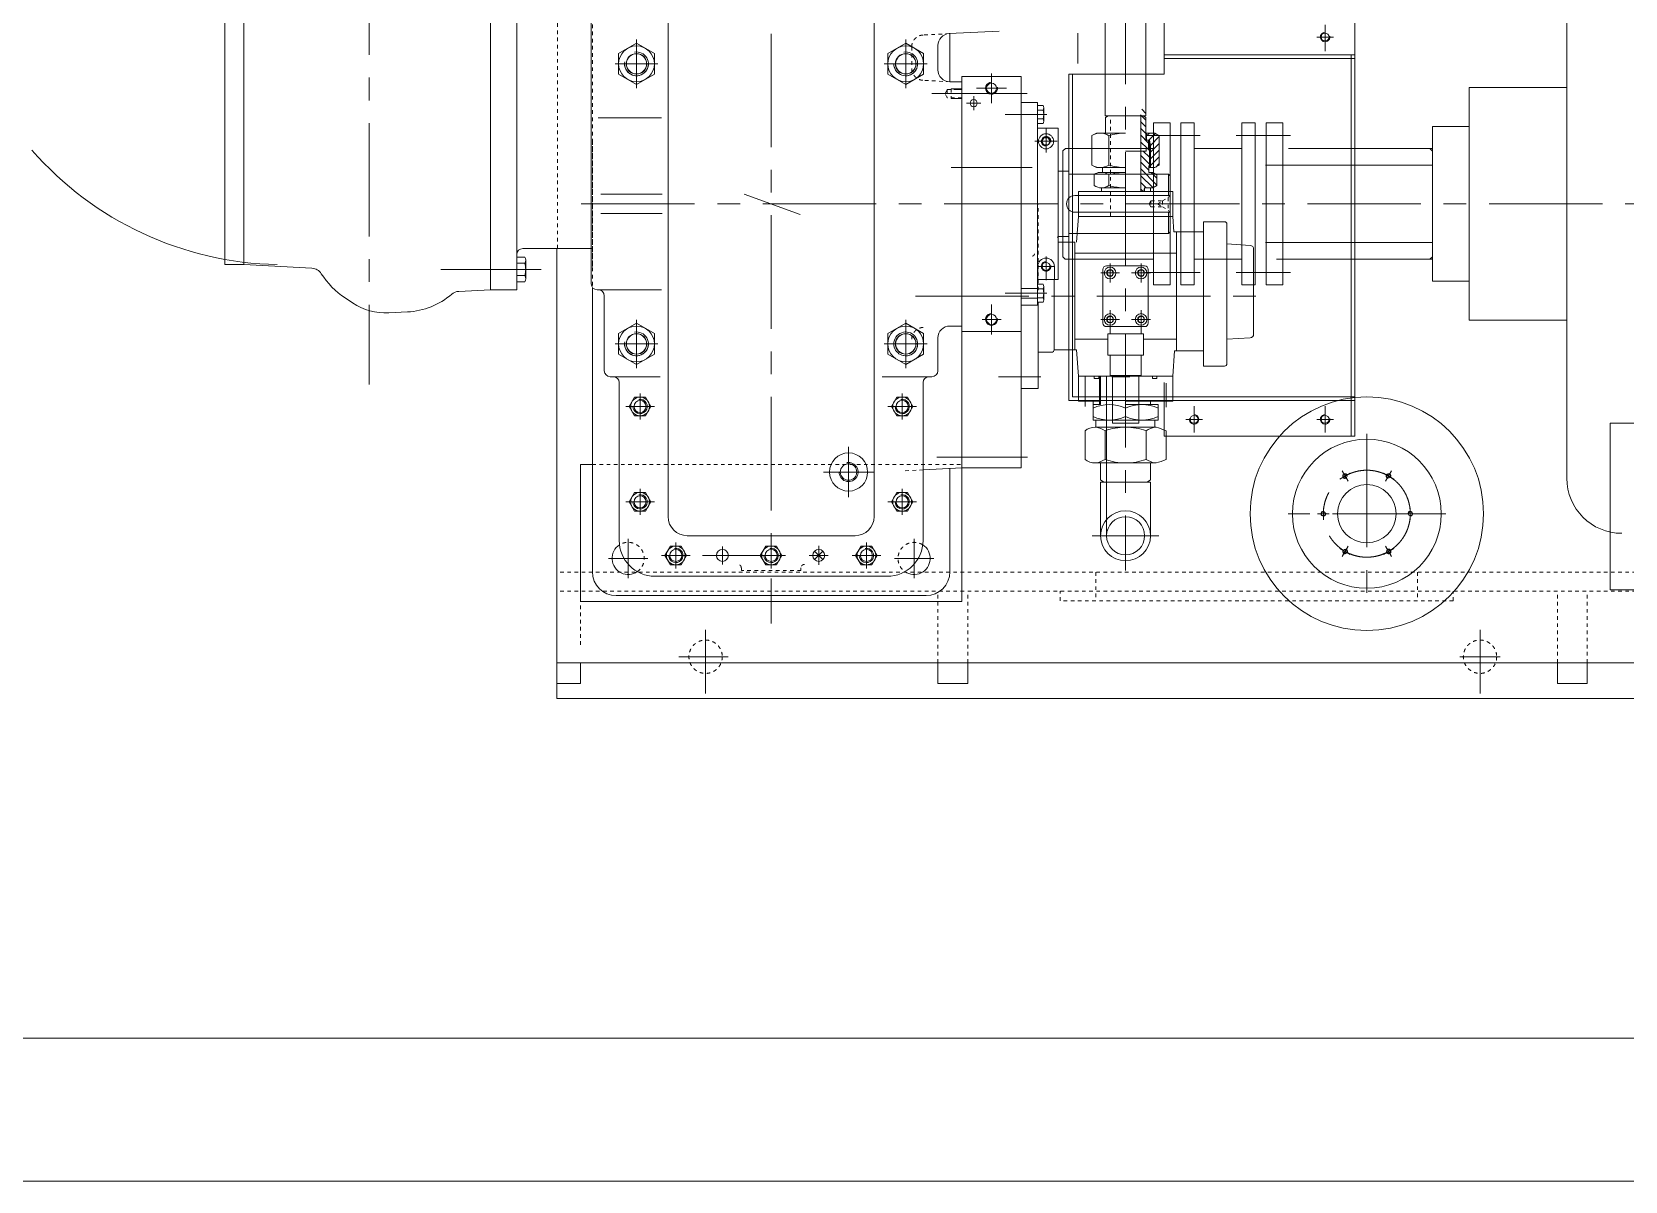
# Model space of a CAD drawing. Header units: millimetres. Extents: x 0 to 559189, y 1 to 426050.
# Drawn here: x 257424 to 291392, y 168127 to 192621 of the extents above; entities that cross this region are included whole.
import ezdxf

# ---------------------------------------------------------------- set-up
doc = ezdxf.new("R2010")
doc.units = ezdxf.units.MM
doc.header["$LTSCALE"] = 25.4
doc.linetypes.add('CENTER', pattern=[50.8, 31.75, -6.35, 6.35, -6.35])
doc.linetypes.add('EB_DASH', pattern=[6, 3, -3])
for name, color, linetype, lineweight in [('CAXA0', 7, 'Continuous', 5), ('CAXA1', 5, 'CENTER', 5), ('CAXA2', 6, 'EB_DASH', 5)]:
    doc.layers.add(name, color=color, linetype=linetype, lineweight=lineweight)

msp = doc.modelspace()

# ---------------------------------------------------------------- linework, layer by layer
at = {"color": 7, "lineweight": 5}
for p, q in [((334843.59, 171175.47), (253563.59, 171175.47)), ((334843.59, 168127.47), (253563.59, 168127.47))]:
    msp.add_line(p, q, dxfattribs=at)
at = {"layer": 'CAXA0', "color": 7, "linetype": 'Continuous', "lineweight": 5}
for p, q in [((267203.41, 202468), (267203.41, 187126.4)), ((267762.21, 202468), (267762.21, 187126.4)), ((261539.19, 187659.8), (261539.19, 201952.57)), ((261945.59, 201943.59), (261945.59, 187659.8)), ((269349.45, 199077.21), (269349.45, 187251.17)), ((270989.61, 198099.22), (270989.61, 182289.29)), ((275380.26, 198099.22), (275380.26, 182289.29)), ((290148.34, 183109.29), (290148.34, 194801.64)), ((278049.14, 192638.97), (276981.73, 192583.03)), ((280310.02, 192861.75), (280310.02, 190832.22)), ((281173.62, 192861.75), (281173.62, 190832.22)), ((281566.79, 191718.95), (281566.79, 192892.43)), ((285630.79, 184002.43), (285630.79, 192892.43)), ((270314.82, 192379.71), (269933.82, 192159.74)), ((270314.82, 192379.71), (270695.82, 192159.74)), ((276055.05, 192379.71), (275674.05, 192159.74)), ((276055.05, 192379.71), (276436.05, 192159.74)), ((276741.02, 192329.38), (276741.02, 191812.71)), ((276994.94, 192583.72), (276994.94, 191558.71)), ((276995.14, 192471.56), (276995.14, 191558.71)), ((269933.82, 191719.8), (269933.82, 192159.74)), ((270695.82, 191719.8), (270695.82, 192159.74)), ((275674.05, 191719.8), (275674.05, 192159.74)), ((276436.05, 191719.8), (276436.05, 192159.74)), ((281566.79, 192130.43), (285630.79, 192130.43)), ((281566.79, 192054.23), (285630.79, 192054.23)), ((285554.59, 184002.43), (285554.59, 192130.43)), ((270314.82, 191499.83), (269933.82, 191719.8)), ((270314.82, 191499.83), (270695.82, 191719.8)), ((276055.05, 191499.83), (275674.05, 191719.8)), ((276055.05, 191499.83), (276436.05, 191719.8)), ((277249.14, 191673.08), (278519.13, 191673.08)), ((277249.14, 191673.08), (277249.14, 191114.38)), ((277249.14, 191673.08), (277249.14, 183344.59)), ((278519.13, 186656.57), (278519.13, 191673.08)), ((279534.79, 184764.43), (279534.79, 191718.95)), ((279534.79, 191718.95), (281566.79, 191718.95)), ((279534.94, 191718.95), (279534.94, 190136.13)), ((279610.99, 184840.63), (279610.99, 191718.95)), ((276995.02, 191558.71), (277249.14, 191558.71)), ((277249.14, 191406.4), (277026.7, 191406.4)), ((288065.87, 191431.93), (290148.34, 191431.93)), ((288065.87, 191431.93), (288065.87, 186478.93)), ((277026.7, 191203.2), (277249.14, 191203.2)), ((277249.14, 191114.38), (277249.14, 189590.3)), ((278519.18, 191114.21), (278862.03, 191114.21)), ((278981.36, 191050.87), (278862.03, 191050.87)), ((278981.36, 190955.55), (278862.03, 190955.55)), ((278862.08, 186796.04), (278862.08, 191114.21)), ((278996.65, 191003.21), (278996.65, 190717.25)), ((281085.99, 190973.44), (281174.85, 190884.57)), ((270848.22, 190786.64), (269500.47, 190786.64)), ((278981.36, 190764.91), (278862.03, 190764.91)), ((278981.36, 190669.59), (278862.03, 190669.59)), ((279306.34, 190565.4), (278862.03, 190565.4)), ((279306.34, 187344.8), (279306.34, 190565.4)), ((281173.62, 190832.22), (280310.02, 190832.22)), ((280311.07, 190798.24), (280310.77, 190464.31)), ((280370.64, 190832.56), (280311.07, 190798.24)), ((281060.53, 190855.21), (281174.7, 190741.04)), ((281060.53, 190711.53), (281174.55, 190597.51)), ((281060.53, 190567.84), (281174.39, 190453.98)), ((281063.88, 189221.86), (281063.88, 190832.22)), ((281115.08, 190832.22), (281174.91, 190797.6)), ((281174.67, 190797.74), (281174.24, 190311.13)), ((281337.24, 190682.23), (281337.24, 187228.17)), ((281692.84, 190682.23), (281337.24, 190682.23)), ((281692.84, 190682.57), (281692.84, 187228.17)), ((282200.84, 190682.23), (281921.44, 190682.23)), ((281921.44, 190682.23), (281921.44, 187228.17)), ((282200.84, 190682.23), (282200.84, 187228.17)), ((283221.92, 190682.23), (283221.92, 187228.17)), ((283501.32, 190682.23), (283221.92, 190682.23)), ((283501.32, 190682.23), (283501.32, 187228.17)), ((283736.3, 190682.57), (283736.3, 187228.17)), ((283736.3, 190682.23), (284091.9, 190682.23)), ((284091.9, 190682.23), (284091.9, 187228.17)), ((287282.1, 190606.43), (288065.87, 190606.43)), ((287282.1, 187304.43), (287282.1, 190606.43)), ((278958, 190288.63), (279002, 190364.83)), ((278958, 190288.63), (279002, 190212.43)), ((278958, 190288.63), (279002, 190212.43)), ((279089.99, 190364.83), (279002, 190364.83)), ((279133.98, 190288.63), (279089.99, 190364.83)), ((279133.98, 190288.63), (279089.99, 190212.43)), ((280023.7, 190408.96), (280023.14, 189783.57)), ((280023.7, 190408.96), (280023.14, 189783.57)), ((280120.06, 190464.48), (280023.7, 190408.96)), ((280120.06, 190464.48), (280023.7, 190408.96)), ((280742.57, 190463.92), (280120.06, 190464.48)), ((280742.57, 190463.92), (280120.06, 190464.48)), ((280383.11, 190408.64), (280382.55, 189783.24)), ((280383.11, 190408.64), (280382.55, 189783.24)), ((281060.53, 190424.16), (281232.6, 190252.09)), ((281060.53, 190280.47), (281207.7, 190133.3)), ((281250.44, 190311.06), (281174.24, 190311.13)), ((281250.44, 190311.06), (281174.24, 190311.13)), ((281365.09, 190463.36), (281174.37, 190463.53)), ((281365.09, 190463.36), (281174.37, 190463.53)), ((281187.07, 190463.52), (281186.94, 190311.12)), ((281187.07, 190463.52), (281186.94, 190311.12)), ((281248.4, 190463.46), (281187.02, 190402.19)), ((281248.4, 190463.46), (281187.02, 190402.19)), ((281232.66, 190311.08), (281232.5, 190133.28)), ((281232.66, 190311.08), (281232.5, 190133.28)), ((281382.2, 190453.46), (281239.55, 190311.07)), ((281382.2, 190453.46), (281239.55, 190311.07)), ((281250.44, 190311.06), (281249.91, 189726.86)), ((281250.44, 190311.06), (281249.91, 189726.86)), ((281275.73, 190196.81), (281250.44, 190311.06)), ((281275.73, 190196.81), (281250.44, 190311.06)), ((281461.33, 190388.9), (281274.5, 190202.4)), ((281461.33, 190388.9), (281274.5, 190202.4)), ((281461.2, 190245.21), (281275.61, 190059.96)), ((281461.2, 190245.21), (281275.61, 190059.96)), ((281365.09, 190463.36), (281461.34, 190407.67)), ((281365.09, 190463.36), (281461.34, 190407.67)), ((281461.34, 190407.67), (281460.78, 189782.27)), ((281461.34, 190407.67), (281460.78, 189782.27)), ((279089.99, 190212.43), (279002, 190212.43)), ((279457.52, 190136.13), (279406.72, 190085.33)), ((279406.72, 187825.07), (279406.72, 190085.33)), ((281337.24, 190136.13), (279457.52, 190136.13)), ((281180.38, 190079.99), (280742.23, 190080.38)), ((281180.38, 190079.99), (280742.23, 190080.38)), ((281250.28, 190133.26), (280742.28, 190133.72)), ((281250.28, 190133.26), (280742.28, 190133.72)), ((281060.53, 190136.79), (281063.89, 190133.43)), ((281060.53, 189993.11), (281249.98, 189803.66)), ((281117.28, 190080.04), (281250.11, 189947.21)), ((281180.43, 190133.33), (281180.38, 190079.99)), ((281180.43, 190133.33), (281180.38, 190079.99)), ((281207.7, 190133.3), (281250.24, 190090.77)), ((281275.48, 189916.27), (281250.06, 189890.9)), ((281275.48, 189916.27), (281250.06, 189890.9)), ((281275.61, 190059.96), (281250.19, 190034.58)), ((281275.61, 190059.96), (281250.19, 190034.58)), ((281274.5, 190202.4), (281250.32, 190178.27)), ((281274.5, 190202.4), (281250.32, 190178.27)), ((281275.73, 190196.81), (281275.31, 189721.38)), ((281275.73, 190196.81), (281275.31, 189721.38)), ((281460.94, 189957.84), (281275.35, 189772.59)), ((281460.94, 189957.84), (281275.35, 189772.59)), ((281461.07, 190101.53), (281275.48, 189916.27)), ((281461.07, 190101.53), (281275.48, 189916.27)), ((283221.92, 190136.13), (282200.84, 190136.13)), ((287282.1, 190136.36), (284214.97, 190136.36)), ((287278.33, 190085.56), (287227.53, 190136.36)), ((287282.1, 187856.9), (287282.1, 190085.56)), ((279306.34, 189653.93), (279534.94, 189653.93)), ((281654.49, 189590.43), (279534.94, 189590.43)), ((279534.94, 189590.3), (279534.94, 188320.3)), ((280119.4, 189727.88), (280023.14, 189783.57)), ((280119.4, 189727.88), (280023.14, 189783.57)), ((280073.76, 189577.93), (280073.55, 189344.51)), ((280073.76, 189577.93), (280073.55, 189344.51)), ((280157.62, 189626.24), (280073.76, 189577.93)), ((280157.62, 189626.24), (280073.76, 189577.93)), ((280119.4, 189727.88), (280741.91, 189727.32)), ((280119.4, 189727.88), (280741.91, 189727.32)), ((280157.62, 189626.24), (280741.82, 189625.72)), ((280157.62, 189626.24), (280741.82, 189625.72)), ((280246.61, 189727.76), (280246.52, 189626.16)), ((280246.61, 189727.76), (280246.52, 189626.16)), ((280382.37, 189577.65), (280382.16, 189344.24)), ((280382.37, 189577.65), (280382.16, 189344.24)), ((281060.53, 189849.42), (281237.16, 189672.79)), ((281060.53, 189705.74), (281409.6, 189356.67)), ((281060.53, 189562.05), (281326.91, 189295.68)), ((281237.25, 189764.97), (281237.12, 189625.27)), ((281237.25, 189764.97), (281237.12, 189625.27)), ((281326.02, 189625.19), (281237.12, 189625.27)), ((281326.02, 189625.19), (281237.12, 189625.27)), ((281364.43, 189726.76), (281237.21, 189726.87)), ((281364.43, 189726.76), (281237.21, 189726.87)), ((281275.35, 189764.94), (281237.25, 189764.97)), ((281275.35, 189764.94), (281237.25, 189764.97)), ((281275.35, 189772.59), (281267.7, 189764.95)), ((281275.35, 189772.59), (281267.7, 189764.95)), ((281284.72, 189625.23), (281409.73, 189500.22)), ((281326.02, 189625.19), (281409.8, 189576.73)), ((281326.02, 189625.19), (281409.8, 189576.73)), ((281364.43, 189726.76), (281460.78, 189782.27)), ((281364.43, 189726.76), (281460.78, 189782.27)), ((281460.81, 189814.16), (281385.3, 189738.79)), ((281460.81, 189814.16), (281385.3, 189738.79)), ((281409.8, 189576.73), (281409.59, 189343.31)), ((281409.8, 189576.73), (281409.59, 189343.31)), ((281654.49, 189590.43), (281692.59, 189552.33)), ((281654.49, 189590.43), (281654.49, 189133.1)), ((283726.07, 189780.97), (287282.07, 189780.97)), ((279736.95, 189221.86), (281746.1, 189221.86)), ((279736.95, 188688.46), (279736.95, 189221.86)), ((280741.52, 189295.52), (280227.81, 189295.98)), ((280741.52, 189295.52), (280227.81, 189295.98)), ((280228.99, 189295.98), (280228.99, 189221.86)), ((281060.53, 189418.37), (281183.78, 189295.12)), ((281060.53, 189274.69), (281113.36, 189221.86)), ((281131.67, 189221.86), (281148.03, 189295.14)), ((281325.72, 189294.99), (281148.03, 189295.15)), ((281148.03, 189221.86), (281148.03, 189295.15)), ((281325.72, 189294.99), (281160.62, 189295.14)), ((281270.39, 189295.04), (281270.39, 189221.86)), ((281325.72, 189294.99), (281409.59, 189343.31)), ((281325.72, 189294.99), (281409.59, 189343.31)), ((281746.1, 188688.46), (281746.1, 189221.86)), ((270862.61, 189158.6), (269552.79, 189158.6)), ((281692.59, 189133.1), (279660.84, 189133.1)), ((261539.19, 188714.04), (261539.19, 187659.8)), ((270862.61, 188752.2), (269552.79, 188752.2)), ((281692.85, 188777.5), (279660.84, 188777.5)), ((279736.95, 188688.46), (279697.77, 188139.97)), ((279736.95, 188688.46), (281746.1, 188688.46)), ((281654.49, 188777.5), (281654.49, 188320.43)), ((281746.32, 188688.46), (281770.08, 188355.83)), ((282405.48, 188574.22), (282405.48, 185498.28)), ((282851.51, 188574.22), (282405.48, 188574.22)), ((282902.31, 188523.42), (282902.31, 185549.08)), ((261945.59, 187659.8), (261945.59, 188428.15)), ((277249.14, 183329.17), (277249.14, 188320.3)), ((279306.34, 188256.93), (279534.94, 188256.93)), ((281654.49, 188320.43), (279534.94, 188320.43)), ((281654.49, 188320.43), (281692.59, 188358.53)), ((282405.48, 188355.83), (281768.37, 188355.83)), ((281824.88, 188355.83), (281824.88, 185819.53)), ((267889.21, 188002.7), (269374.95, 188002.7)), ((268613.04, 178414.44), (268613.04, 188002.7)), ((279658.38, 188142.47), (279658.38, 185843.77)), ((279658.38, 187901.1), (281824.88, 187901.1)), ((283401.07, 188068.53), (282902.31, 188102.23)), ((283472.13, 187992.5), (283472.13, 186179.15)), ((283726.07, 188129.97), (287282.07, 188129.97)), ((261539.19, 187659.8), (261945.59, 187659.8)), ((261945.59, 187659.8), (263394.39, 187583.88)), ((267203.41, 187710.6), (267203.41, 187405.8)), ((267762.21, 187294.24), (267762.21, 187822.17)), ((267933.24, 187822.17), (267762.21, 187822.17)), ((267762.21, 187405.8), (267762.21, 187710.6)), ((267933.24, 187690.19), (267762.21, 187690.19)), ((267952.71, 187360.23), (267952.71, 187756.18)), ((278868.19, 187344.85), (278868.19, 187621.63)), ((279223.79, 187344.85), (279223.79, 187621.63)), ((279457.24, 187774.27), (279406.44, 187825.07)), ((281337.24, 187774.27), (279457.24, 187774.27)), ((280259.03, 187558.2), (280259.03, 186415.2)), ((280335.23, 187634.4), (281148.03, 187634.4)), ((280338.11, 187482), (280374.77, 187545.5)), ((280448.09, 187545.5), (280374.77, 187545.5)), ((280484.76, 187482), (280448.09, 187545.5)), ((280998.51, 187482), (281035.17, 187545.5)), ((281108.49, 187545.5), (281035.17, 187545.5)), ((281145.16, 187482), (281108.49, 187545.5)), ((281224.23, 187558.2), (281224.23, 186415.2)), ((283221.92, 187774.27), (282200.84, 187774.27)), ((283477.44, 187774.27), (283472.13, 187774.27)), ((287282.1, 187774.51), (283959.6, 187774.51)), ((287282.1, 187825.31), (287231.3, 187774.51)), ((267933.24, 187426.22), (267762.21, 187426.22)), ((267933.24, 187294.24), (267762.21, 187294.24)), ((278519.18, 186796.04), (278519.18, 187367.54)), ((279306.34, 187344.85), (278862.08, 187344.85)), ((278981.41, 187241.01), (278862.08, 187241.01)), ((278996.7, 186907.38), (278996.7, 187193.35)), ((279217.63, 187345.03), (279217.63, 185843.77)), ((279217.63, 187345.03), (279217.63, 185843.77)), ((280338.11, 187482), (280374.77, 187418.5)), ((280338.11, 187482), (280374.77, 187418.5)), ((280448.09, 187418.5), (280374.77, 187418.5)), ((280484.76, 187482), (280448.09, 187418.5)), ((280998.51, 187482), (281035.17, 187418.5)), ((280998.51, 187482), (281035.17, 187418.5)), ((281108.49, 187418.5), (281035.17, 187418.5)), ((281145.16, 187482), (281108.49, 187418.5)), ((281692.84, 187228.17), (281337.24, 187228.17)), ((282200.84, 187228.17), (281921.44, 187228.17)), ((283501.32, 187228.17), (283221.92, 187228.17)), ((283736.3, 187228.17), (284091.9, 187228.17)), ((287282.1, 187304.43), (288065.87, 187304.43)), ((264103.13, 186949.81), (264261.83, 186843.76)), ((267203.41, 187126.4), (266527.11, 187090.96)), ((267203.41, 187126.4), (267762.21, 187126.4)), ((269375.02, 187161.37), (269375.02, 182033.77)), ((270848.22, 187124.17), (269476.45, 187124.17)), ((269629.02, 185653.35), (269629.02, 186997.17)), ((278862.08, 187151.73), (278519.18, 187151.73)), ((278862.08, 186948.53), (278519.18, 186948.53)), ((278981.41, 187145.69), (278862.08, 187145.69)), ((278981.41, 186955.04), (278862.08, 186955.04)), ((278981.41, 186859.72), (278862.08, 186859.72)), ((278874.76, 186859.72), (278874.76, 185018.27)), ((265431.62, 186652.31), (265033.88, 186631.47)), ((278519.18, 186796.04), (278862.08, 186796.04)), ((278519.21, 183329.17), (278519.21, 186656.57)), ((280338.11, 186491.4), (280374.77, 186554.9)), ((280338.11, 186491.4), (280374.77, 186427.9)), ((280338.11, 186491.4), (280374.77, 186427.9)), ((280448.09, 186554.9), (280374.77, 186554.9)), ((280484.76, 186491.4), (280448.09, 186554.9)), ((280484.76, 186491.4), (280448.09, 186427.9)), ((280998.51, 186491.4), (281035.17, 186554.9)), ((280998.51, 186491.4), (281035.17, 186427.9)), ((280998.51, 186491.4), (281035.17, 186427.9)), ((281108.49, 186554.9), (281035.17, 186554.9)), ((281145.16, 186491.4), (281108.49, 186554.9)), ((281145.16, 186491.4), (281108.49, 186427.9)), ((270314.82, 186410.98), (269933.82, 186191.01)), ((269933.82, 185751.07), (269933.82, 186191.01)), ((270314.82, 186410.98), (270695.82, 186191.01)), ((270695.82, 185751.07), (270695.82, 186191.01)), ((276055.05, 186410.98), (275674.05, 186191.01)), ((275674.05, 185751.07), (275674.05, 186191.01)), ((276055.05, 186410.98), (276436.05, 186191.01)), ((276436.05, 185751.07), (276436.05, 186191.01)), ((276995.02, 186351.88), (277249.14, 186351.88)), ((277249.14, 186237.52), (278519.21, 186237.52)), ((280335.23, 186339), (281148.03, 186339)), ((280360.72, 185729.31), (280360.72, 186186.51)), ((281122.72, 186186.51), (280360.72, 186186.51)), ((280448.09, 186427.9), (280374.77, 186427.9)), ((280411.52, 186186.51), (280411.52, 186328.23)), ((281108.49, 186427.9), (281035.17, 186427.9)), ((281071.92, 186186.51), (281071.92, 186302.55)), ((281122.72, 185729.31), (281122.72, 186186.51)), ((288065.87, 186478.93), (290148.34, 186478.93)), ((276741.02, 186097.88), (276741.02, 185399.3)), ((279217.63, 185843.77), (279697.26, 185843.77)), ((279658.38, 186072.3), (280360.72, 186072.3)), ((279736.95, 185284.86), (279697.03, 185843.75)), ((281122.72, 186072.3), (281824.88, 186072.3)), ((281746.1, 185284.86), (281784.5, 185822.41)), ((282405.48, 185819.53), (281784.5, 185819.53)), ((283401.07, 186103.12), (282902.31, 186069.42)), ((269374.94, 185780.35), (269374.94, 181113.23)), ((269629.02, 185653.35), (269629.02, 185399.3)), ((270314.82, 185531.1), (269933.82, 185751.07)), ((270314.82, 185531.1), (270695.82, 185751.07)), ((276055.05, 185531.1), (275674.05, 185751.07)), ((276055.05, 185531.1), (276436.05, 185751.07)), ((279166.83, 185792.97), (278874.76, 185792.97)), ((281122.72, 185729.31), (280360.72, 185729.31)), ((280411.28, 185297.56), (280411.28, 185729.36)), ((280411.52, 185297.51), (280411.52, 185729.31)), ((281071.68, 185297.56), (281071.68, 185729.36)), ((281071.92, 185297.51), (281071.92, 185729.31)), ((282405.48, 185498.28), (282851.51, 185498.28)), ((269756.02, 185272.3), (269819.52, 185272.3)), ((269787.77, 185272.3), (270820.5, 185272.3)), ((269946.52, 185145.3), (269946.52, 181779.77)), ((276582.1, 185272.3), (275549.37, 185272.3)), ((276423.52, 185145.3), (276423.52, 181779.77)), ((276614.02, 185272.3), (276550.52, 185272.3)), ((279736.95, 185284.9), (281746.1, 185284.9)), ((279736.95, 185284.86), (279736.95, 184751.46)), ((279736.95, 185284.86), (281746.1, 185284.86)), ((280073.5, 185284.86), (280073.5, 185234.06)), ((280073.5, 185234.06), (280170.02, 185234.06)), ((280170.02, 185284.86), (280170.02, 185234.06)), ((280187.3, 184677.8), (280187.3, 185284.86)), ((280208.21, 184677.8), (280208.21, 185284.86)), ((280335.12, 185284.86), (280335.12, 181881.3)), ((281071.68, 185297.56), (280411.28, 185297.56)), ((280462.08, 184281.56), (280462.08, 185297.56)), ((281020.88, 184281.56), (281020.88, 185297.56)), ((281313.02, 185284.86), (281313.02, 185234.06)), ((281409.54, 185234.06), (281313.02, 185234.06)), ((281409.54, 185284.86), (281409.54, 185234.06)), ((281566.79, 184002.43), (281566.79, 185145.43)), ((281746.1, 185284.86), (281746.1, 184751.46)), ((270275.68, 184837.04), (270160.34, 184637.27)), ((270506.36, 184837.04), (270275.68, 184837.04)), ((270621.69, 184637.27), (270506.36, 184837.04)), ((275748.34, 184637.27), (275863.68, 184837.04)), ((275863.68, 184837.04), (276094.36, 184837.04)), ((276094.36, 184837.04), (276209.69, 184637.27)), ((278874.76, 185018.27), (278519.13, 185018.27)), ((279610.99, 184840.63), (285630.79, 184840.63)), ((270160.34, 184637.27), (270275.68, 184437.5)), ((270506.36, 184437.5), (270621.69, 184637.27)), ((275863.68, 184437.5), (275748.34, 184637.27)), ((276209.69, 184637.27), (276094.36, 184437.5)), ((279534.79, 184764.43), (285630.79, 184764.43)), ((279736.95, 184751.46), (280208.21, 184751.46)), ((280048.71, 184751.46), (280048.71, 184347.6)), ((280048.71, 184677.8), (280208.21, 184677.8)), ((280048.71, 184677.8), (280208.21, 184677.8)), ((280741.52, 184751.46), (281746.1, 184751.46)), ((280741.61, 184677.8), (281434.52, 184677.8)), ((281275.01, 184751.46), (281275.01, 184677.8)), ((281434.52, 184677.8), (281434.52, 184347.6)), ((270506.36, 184437.5), (270275.68, 184437.5)), ((275863.68, 184437.5), (276094.36, 184437.5)), ((279878.01, 183509.4), (279878.01, 184119)), ((280048.71, 184347.6), (280109.15, 184347.6)), ((280048.71, 184347.6), (281434.52, 184347.6)), ((280090.74, 184195.2), (280109.15, 184195.2)), ((280109.15, 184195.2), (280109.15, 184347.6)), ((280115.06, 184195.2), (281392.49, 184195.2)), ((280303.29, 184119), (280303.29, 183509.4)), ((281020.88, 184281.56), (280462.08, 184281.56)), ((281179.76, 184119), (281179.76, 183509.4)), ((281367.99, 184195.2), (281367.99, 184347.6)), ((281605.04, 183509.4), (281605.04, 184119)), ((291073.92, 180725.85), (291073.92, 184281.85)), ((307983.04, 184281.85), (291073.92, 184281.85)), ((277249.14, 183811.71), (277249.14, 183329.11)), ((281566.79, 184002.43), (285630.79, 184002.43)), ((280090.74, 183433.2), (280741.61, 183433.2)), ((280208.21, 183075.33), (280208.21, 183433.2)), ((280741.61, 183433.2), (281392.49, 183433.2)), ((281275.01, 183075.46), (281275.01, 183433.2)), ((269375.02, 183399.23), (269121.02, 183399.23)), ((269121.02, 183399.23), (269121.02, 180478.23)), ((277249.14, 183329.11), (276426.59, 183286.01)), ((276994.94, 183315.79), (276994.94, 181113.23)), ((276995.14, 183315.8), (276995.14, 182033.77)), ((277248.94, 183315.79), (277248.94, 180478.23)), ((278519.21, 183329.17), (277249.14, 183329.17)), ((270275.68, 182805.04), (270160.34, 182605.27)), ((270506.36, 182805.04), (270275.68, 182805.04)), ((270621.69, 182605.27), (270506.36, 182805.04)), ((275748.34, 182605.27), (275863.68, 182805.04)), ((275863.68, 182805.04), (276094.36, 182805.04)), ((276094.36, 182805.04), (276209.69, 182605.27)), ((280208.07, 183024.53), (281274.87, 183024.53)), ((280208.07, 181881.3), (280208.07, 183024.53)), ((280208.21, 183075.33), (280279.18, 183024.53)), ((281275.01, 183075.46), (281203.87, 183024.53)), ((281274.87, 181881.3), (281274.87, 183024.53)), ((270160.34, 182605.27), (270275.68, 182405.5)), ((270506.36, 182405.5), (270621.69, 182605.27)), ((275863.68, 182405.5), (275748.34, 182605.27)), ((276209.69, 182605.27), (276094.36, 182405.5)), ((270506.36, 182405.5), (270275.68, 182405.5)), ((275863.68, 182405.5), (276094.36, 182405.5)), ((273185.02, 181882.89), (271396.01, 181882.89)), ((273184.85, 181882.89), (274973.86, 181882.89)), ((271037.68, 181662.04), (270922.34, 181462.27)), ((270922.34, 181462.27), (271037.68, 181262.5)), ((271268.36, 181662.04), (271037.68, 181662.04)), ((271383.69, 181462.27), (271268.36, 181662.04)), ((271268.36, 181262.5), (271383.69, 181462.27)), ((273069.6, 181662.04), (272954.26, 181462.27)), ((272954.26, 181462.27), (273069.6, 181262.5)), ((273300.27, 181662.04), (273069.6, 181662.04)), ((273415.61, 181462.27), (273300.27, 181662.04)), ((273300.27, 181262.5), (273415.61, 181462.27)), ((274290.82, 181372.47), (274111.22, 181552.07)), ((274111.22, 181372.47), (274290.82, 181552.07)), ((274986.34, 181462.27), (275101.68, 181662.04)), ((275101.68, 181262.5), (274986.34, 181462.27)), ((275101.68, 181662.04), (275332.36, 181662.04)), ((275332.36, 181662.04), (275447.69, 181462.27)), ((275447.69, 181462.27), (275332.36, 181262.5)), ((271268.36, 181262.5), (271037.68, 181262.5)), ((273300.27, 181262.5), (273069.6, 181262.5)), ((275101.68, 181262.5), (275332.36, 181262.5)), ((275661.52, 181017.77), (270708.52, 181017.77)), ((307983.04, 180725.85), (291073.92, 180725.85)), ((277248.94, 180478.23), (269121.02, 180478.23)), ((276486.94, 180605.23), (269882.94, 180605.23)), ((307983.04, 179176.44), (268613.04, 179176.44)), ((269121.04, 178731.94), (269121.04, 179176.44)), ((276741.04, 178731.94), (276741.04, 179176.44)), ((277376.04, 178731.94), (277376.04, 179176.44)), ((289949.04, 178731.94), (289949.04, 179176.44)), ((290584.04, 178731.94), (290584.04, 179176.44)), ((269121.04, 178731.94), (268613.04, 178731.94)), ((277376.04, 178731.94), (276741.04, 178731.94)), ((290584.04, 178731.94), (289949.04, 178731.94)), ((307983.04, 178414.44), (268613.04, 178414.44))]:
    msp.add_line(p, q, dxfattribs=at)
for centre, radius in [((270314.82, 191939.77), 381), ((276055.05, 191939.77), 381), ((284995.79, 192511.43), 84.41), ((270314.82, 191939.77), 219.63), ((270314.82, 191939.77), 215.9), ((276055.22, 191939.77), 219.63), ((276055.05, 191939.77), 215.9), ((277884.13, 191419.08), 106.38), ((277503.13, 191101.58), 76.2), ((279045.99, 190288.63), 87.99), ((279045.99, 190288.63), 84.41), ((279045.99, 187621.63), 84.41), ((280411.43, 187482), 73.32), ((281071.83, 187482), 73.32), ((277884.13, 186491.52), 106.38), ((280411.43, 186491.4), 73.32), ((281071.83, 186491.4), 73.32), ((270314.82, 185971.04), 381), ((270314.82, 185971.04), 219.63), ((270314.82, 185971.04), 215.9), ((276055.05, 185971.04), 381), ((276055.22, 185971.04), 219.63), ((276055.05, 185971.04), 215.9), ((270391.02, 184637.27), 199.77), ((275979.02, 184637.27), 199.77), ((285885.03, 182351.47), 2489.2), ((270391.02, 184637.27), 128.34), ((275979.02, 184637.27), 128.34), ((282201.79, 184362.83), 84.41), ((284995.79, 184362.83), 84.41), ((285885.03, 182351.47), 1587.5), ((274836.03, 183240.35), 406.4), ((274836.03, 183240.35), 175.7), ((285421.48, 183154.36), 41.18), ((286348.58, 183154.36), 41.18), ((270391.02, 182605.27), 199.77), ((275979.02, 182605.27), 199.77), ((285885.03, 182351.47), 622.3), ((270391.02, 182605.27), 128.34), ((275979.02, 182605.27), 128.34), ((280741.47, 181881.3), 533.4), ((280741.47, 181881.3), 406.34), ((284957.93, 182351.47), 41.18), ((286812.13, 182351.47), 41.18), ((271153.02, 181462.27), 199.77), ((271153.02, 181462.27), 128.34), ((272146.39, 181462.27), 127), ((273184.94, 181462.27), 199.77), ((273185.02, 181462.27), 128.34), ((274201.02, 181462.27), 127), ((275217.02, 181462.27), 199.77), ((275217.02, 181462.27), 128.34), ((285421.48, 181548.58), 41.18), ((286348.58, 181548.58), 41.18)]:
    msp.add_circle(centre, radius, dxfattribs=at)
for centre, radius, start, end in [((284995.79, 192511.43), 101.6, 90, 10), ((276995.02, 192329.38), 254, 93, 180), ((270314.82, 191939.77), 254, 180, 100), ((270314.82, 191939.77), 254, 170, 0), ((276055.05, 191939.77), 254, 180, 10), ((276055.22, 191939.77), 254, 180, 100), ((276995.02, 191812.71), 254, 180, 270), ((277884.13, 191419.08), 127, 90, 10), ((278914.72, 191003.21), 81.93, 324.42999, 35.57001), ((278691.85, 190860.23), 304.8, 341.776086, 18.223914), ((278914.72, 190717.25), 81.93, 324.42999, 35.57001), ((279045.99, 190288.63), 161.67, 0, 180), ((279045.99, 190288.63), 161.67, 180, 0), ((279045.99, 190288.63), 101.6, 350, 270), ((280203.17, 190146.19), 318.21, 55.564318, 124.332813), ((280203.17, 190146.19), 318.21, 55.564318, 124.332813), ((280741.51, 189274.49), 1189.43, 89.948565, 107.536519), ((280741.51, 189274.49), 1189.43, 89.948565, 107.536519), ((262798.59, 194797.2), 7137.4, 221.152326, 268.861651), ((280203.08, 190046.01), 318.21, 235.564318, 304.332813), ((280203.08, 190046.01), 318.21, 235.564318, 304.332813), ((280227.86, 189355.98), 270.2, 55.123382, 124.773748), ((280227.86, 189355.98), 270.2, 55.123382, 124.773748), ((280740.6, 188266.89), 1358.83, 89.948565, 105.285739), ((280740.6, 188266.89), 1358.83, 89.948565, 105.285739), ((280742.98, 190916.75), 1189.43, 252.360611, 269.948565), ((280742.98, 190916.75), 1189.43, 252.360611, 269.948565), ((280228.05, 189566.18), 270.2, 235.123382, 304.773748), ((280228.05, 189566.18), 270.2, 235.123382, 304.773748), ((280742.74, 190654.35), 1358.83, 254.611392, 269.948565), ((280742.74, 190654.35), 1358.83, 254.611392, 269.948565), ((279660.84, 188955.4), 177.8, 90, 270), ((282851.51, 188523.42), 50.8, 0, 90), ((267889.21, 187875.7), 127, 90, 180), ((283395.93, 187992.5), 76.2, 0, 86.133913), ((263381.09, 187330.22), 254, 32.705427, 86.999995), ((267831.11, 187756.18), 121.6, 327.132768, 32.867232), ((267495.51, 187558.2), 457.2, 343.221345, 16.778655), ((279045.99, 187621.63), 177.8, 0, 180), ((279045.99, 187621.63), 101.6, 90, 10), ((280335.23, 187558.2), 76.2, 90, 180), ((280411.43, 187482), 124.21, 0, 180), ((281071.83, 187482), 124.21, 0, 180), ((281148.03, 187558.2), 76.2, 0, 90), ((265090.94, 188428.15), 1778, 212.705414, 236.249756), ((267831.11, 187360.23), 121.6, 327.132768, 32.867232), ((269476.45, 187251.17), 127, 180, 270), ((278914.76, 187193.35), 81.93, 324.42999, 35.57001), ((280411.43, 187482), 124.21, 180, 0), ((281071.83, 187482), 124.21, 180, 0), ((264967.41, 187899.73), 1270, 236.249755, 273), ((265349.21, 188224.95), 1574.8, 272.999999, 310.643803), ((266540.4, 186837.31), 254, 92.999992, 130.643825), ((269502.02, 186997.17), 127, 0, 90), ((278691.9, 187050.36), 304.8, 341.776086, 18.223914), ((278914.76, 186907.38), 81.93, 324.42999, 35.57001), ((277884.13, 186491.52), 127, 90, 10), ((280411.43, 186491.4), 124.21, 0, 180), ((280411.43, 186491.4), 124.21, 180, 0), ((281071.83, 186491.4), 124.21, 0, 180), ((281071.83, 186491.4), 124.21, 180, 0), ((270314.82, 185971.04), 254, 180, 100), ((276055.22, 185971.04), 254, 260, 180), ((276995.02, 186097.88), 254, 90, 180), ((280335.23, 186415.2), 76.2, 180, 270), ((281148.03, 186415.2), 76.2, 270, 0), ((283395.93, 186179.15), 76.2, 273.866087, 360), ((270314.82, 185971.04), 254, 170, 0), ((276055.05, 185971.04), 254, 180, 10), ((279166.83, 185843.77), 50.8, 270, 0), ((279166.83, 185843.77), 50.8, 270, 0), ((282851.51, 185549.08), 50.8, 270, 0), ((269756.02, 185399.3), 127, 180, 270), ((269819.52, 185145.3), 127, 0, 90), ((276550.52, 185145.3), 127, 90, 180), ((276614.02, 185399.3), 127, 270, 0), ((270391.02, 184637.27), 152.4, 180, 100), ((275979.02, 184637.27), 152.4, 180, 100), ((280394.01, 183852.31), 825.7, 65.15721, 114.774415), ((281088.07, 183852.1), 825.7, 65.191398, 114.808602), ((282201.79, 184362.83), 101.6, 170, 90), ((284995.79, 184362.83), 101.6, 90, 10), ((280090.74, 183860.17), 335.03, 89.999998, 129.415958), ((280394.8, 185173.5), 825.7, 245.15721, 294.774415), ((280000.81, 183642.4), 564.49, 57.598307, 78.322367), ((280741.44, 182897.42), 1297.78, 90, 109.731614), ((281088.07, 185173.3), 825.7, 245.191398, 294.808602), ((280741.61, 182897.42), 1297.78, 70.268386, 90), ((281482.24, 183642.4), 564.49, 101.677633, 122.401693), ((281045.63, 182893.14), 1347.46, 65.470754, 75.083088), ((274836.03, 183240.35), 203.2, 180, 100), ((280090.74, 183768.23), 335.03, 230.584042, 270.000002), ((280000.81, 183986), 564.49, 281.677633, 302.401693), ((280741.44, 184730.98), 1297.78, 250.268386, 270), ((280741.61, 184730.98), 1297.78, 270, 289.731614), ((281482.24, 183986), 564.49, 237.598307, 258.322367), ((281045.63, 184735.25), 1347.46, 284.916912, 294.529246), ((285421.48, 183154.36), 50.8, 30, 310), ((286348.58, 183154.36), 50.8, 330, 250), ((291324, 183109.29), 1175.66, 180, 270), ((270391.02, 182605.27), 152.4, 180, 100), ((275979.02, 182605.27), 152.4, 180, 100), ((271396.01, 182289.29), 406.4, 180, 270), ((274973.86, 182289.29), 406.4, 270, 0), ((284957.93, 182351.47), 50.8, 90, 10), ((286812.13, 182351.47), 50.8, 270, 190), ((270708.52, 181779.77), 762, 180, 270), ((275661.52, 181779.77), 762, 270, 0), ((270136.94, 181398.98), 342.9, 122.619871, 304.723525), ((271153.02, 181462.27), 152.4, 180, 100), ((273185.02, 181462.27), 152.4, 180, 100), ((275217.02, 181462.27), 152.4, 180, 100), ((276232.94, 181398.98), 342.9, 235.291811, 57.349293), ((285421.48, 181548.58), 50.8, 150, 70), ((286348.58, 181548.58), 50.8, 210, 130), ((269882.94, 181113.23), 508, 180, 270), ((276486.94, 181113.23), 508, 270, 0)]:
    msp.add_arc(centre, radius, start, end, dxfattribs=at)
at = {"layer": 'CAXA1', "linetype": 'CENTER', "lineweight": 5, "ltscale": 3}
for p, q in [((264612.35, 210032.09), (264612.59, 185102.27)), ((273185.17, 204194.99), (273185.17, 180008.93)), ((280741.73, 201667.31), (280741.73, 181138.75)), ((279725.53, 200334.64), (279725.53, 191945.76)), ((284995.79, 192207.35), (284995.79, 192774.3)), ((284995.79, 192689.23), (284995.79, 192333.63)), ((270314.82, 192455.91), (270314.82, 191423.63)), ((270314.82, 192295.37), (270314.82, 191584.17)), ((270314.82, 192269.97), (270314.82, 191609.57)), ((276055.05, 192455.91), (276055.05, 191423.63)), ((276055.22, 192295.37), (276055.22, 191584.17)), ((276055.22, 192269.97), (276055.22, 191609.57)), ((285173.59, 192511.43), (284817.99, 192511.43)), ((270772.02, 191939.77), (269857.62, 191939.77)), ((269959.22, 191939.77), (270670.42, 191939.77)), ((269984.62, 191939.77), (270645.02, 191939.77)), ((275597.85, 191939.77), (276512.25, 191939.77)), ((275699.62, 191939.77), (276410.82, 191939.77)), ((275725.02, 191939.77), (276385.42, 191939.77)), ((277884.13, 191736.58), (277884.13, 191101.58)), ((277884.13, 191622.28), (277884.13, 191215.88)), ((277505.39, 191304.8), (276611.73, 191304.8)), ((277128.48, 191304.8), (278642.95, 191304.8)), ((277503.13, 191253.98), (277503.13, 190949.18)), ((278201.63, 191419.08), (277566.63, 191419.08)), ((278087.33, 191419.08), (277680.93, 191419.08)), ((277655.53, 191101.58), (277350.73, 191101.58)), ((279063.75, 190860.23), (278173.54, 190860.23)), ((279045.99, 190095.44), (279045.99, 190565.4)), ((279283.86, 190288.63), (278808.12, 190288.63)), ((279223.79, 190288.63), (278868.19, 190288.63)), ((279045.99, 190526.5), (279045.99, 190050.75)), ((279045.99, 190110.83), (279045.99, 190466.43)), ((281168.19, 190415.48), (282332.72, 190415.48)), ((284260.94, 190415.48), (283096.42, 190415.48)), ((278749.95, 189729.97), (277026.04, 189729.97)), ((269135.03, 188955.32), (319124.91, 188955.32)), ((272609.57, 189164.61), (273800.65, 188731.09)), ((266141.71, 187558.2), (268279.23, 187558.2)), ((267279.61, 187558.2), (266442.82, 187558.2)), ((268028.91, 187558.2), (266797.01, 187558.2)), ((279223.79, 187621.63), (278868.19, 187621.63)), ((279045.99, 187332.1), (279045.99, 187835.02)), ((279045.99, 187799.43), (279045.99, 187443.83)), ((280411.43, 187682.4), (280411.43, 187281.59)), ((281071.83, 187682.4), (281071.83, 187281.59)), ((280611.84, 187482), (280211.03, 187482)), ((281272.24, 187482), (280871.43, 187482)), ((281168.19, 187494.91), (282332.72, 187494.91)), ((284260.94, 187494.91), (283096.42, 187494.91)), ((276261.52, 186986.7), (283756.84, 186986.7)), ((279063.75, 187050.36), (278173.54, 187050.36)), ((270314.82, 186487.18), (270314.82, 185454.9)), ((276055.05, 186487.18), (276055.05, 185454.9)), ((278087.33, 186491.52), (277680.93, 186491.52)), ((277884.13, 186174.02), (277884.13, 186809.02)), ((277884.13, 186694.72), (277884.13, 186288.32)), ((280611.84, 186491.4), (280211.03, 186491.4)), ((280411.43, 186691.8), (280411.43, 186290.99)), ((281272.24, 186491.4), (280871.43, 186491.4)), ((281071.83, 186691.8), (281071.83, 186290.99)), ((270314.82, 186389.87), (270314.82, 185678.67)), ((270314.82, 186301.24), (270314.82, 185640.84)), ((276055.22, 186389.87), (276055.22, 185678.67)), ((276055.22, 185640.84), (276055.22, 186301.24)), ((270772.02, 185971.04), (269857.62, 185971.04)), ((269984.62, 185971.04), (270645.02, 185971.04)), ((275597.85, 185971.04), (276512.25, 185971.04)), ((275725.02, 185971.04), (276385.42, 185971.04)), ((278936.33, 185272.41), (278031.88, 185272.41)), ((278770.57, 185272.22), (278178.99, 185272.22)), ((279877.92, 185268.92), (279877.92, 184638.31)), ((280451.96, 185272.16), (280832.96, 185272.16)), ((281605.12, 185133.1), (281605.12, 184625.38)), ((270391.02, 184361.3), (270391.02, 184913.24)), ((270391.02, 184884.92), (270391.02, 184389.62)), ((270391.02, 184865.87), (270391.02, 184408.67)), ((275979.02, 184361.3), (275979.02, 184913.24)), ((275979.02, 184884.92), (275979.02, 184389.62)), ((275979.02, 184865.87), (275979.02, 184408.67)), ((270084.14, 184637.27), (270697.89, 184637.27)), ((270143.37, 184637.27), (270638.67, 184637.27)), ((270162.42, 184637.27), (270619.62, 184637.27)), ((276285.89, 184637.27), (275672.14, 184637.27)), ((275731.37, 184637.27), (276226.67, 184637.27)), ((275750.42, 184637.27), (276207.62, 184637.27)), ((282201.79, 184079.35), (282201.79, 184646.3)), ((282201.79, 184540.63), (282201.79, 184185.03)), ((284995.79, 184079.35), (284995.79, 184646.3)), ((284995.79, 184540.63), (284995.79, 184185.03)), ((282023.99, 184362.83), (282379.59, 184362.83)), ((285173.59, 184362.83), (284817.99, 184362.83)), ((274836.03, 183773.75), (274836.03, 182706.95)), ((285885.03, 184054.82), (285885.03, 180615.93)), ((274836.03, 183519.75), (274836.03, 182960.95)), ((276716.78, 183557.71), (277505.39, 183557.71)), ((278652.25, 183557.77), (277091.06, 183557.77)), ((274302.63, 183240.35), (275369.43, 183240.35)), ((274556.63, 183240.35), (275115.43, 183240.35)), ((285531.47, 183217.86), (285311.5, 183090.86)), ((285484.98, 183044.37), (285357.98, 183264.35)), ((286458.57, 183090.86), (286238.6, 183217.86)), ((286285.08, 183044.37), (286412.08, 183264.35)), ((270391.02, 182329.3), (270391.02, 182881.24)), ((270391.02, 182852.92), (270391.02, 182357.62)), ((270391.02, 182833.87), (270391.02, 182376.67)), ((275979.02, 182329.3), (275979.02, 182881.24)), ((275979.02, 182852.92), (275979.02, 182357.62)), ((275979.02, 182833.87), (275979.02, 182376.67)), ((270084.14, 182605.27), (270697.89, 182605.27)), ((270143.37, 182605.27), (270638.67, 182605.27)), ((270162.42, 182605.27), (270619.62, 182605.27)), ((276285.89, 182605.27), (275672.14, 182605.27)), ((275731.37, 182605.27), (276226.67, 182605.27)), ((275750.42, 182605.27), (276207.62, 182605.27)), ((284957.93, 182478.47), (284957.93, 182224.47)), ((286812.13, 182224.47), (286812.13, 182478.47)), ((287571.82, 182351.47), (284210.07, 182351.47)), ((285084.93, 182351.47), (284830.93, 182351.47)), ((286685.13, 182351.47), (286939.13, 182351.47)), ((270136.94, 181818.08), (270136.94, 180979.88)), ((271153.02, 181186.3), (271153.02, 181738.24)), ((273184.94, 181186.3), (273184.94, 181738.24)), ((275217.02, 181186.3), (275217.02, 181738.24)), ((276232.94, 181818.08), (276232.94, 180979.88)), ((281452.67, 181881.3), (280030.27, 181881.3)), ((269717.84, 181398.98), (270556.04, 181398.98)), ((270846.14, 181462.27), (271459.89, 181462.27)), ((270905.37, 181462.27), (271400.67, 181462.27)), ((270924.42, 181462.27), (271381.62, 181462.27)), ((271153.02, 181709.92), (271153.02, 181214.62)), ((271153.02, 181690.87), (271153.02, 181233.67)), ((272956.42, 181462.27), (271720.86, 181462.27)), ((272336.89, 181462.27), (271955.89, 181462.27)), ((272146.39, 181652.77), (272146.39, 181271.77)), ((272878.06, 181462.27), (273491.81, 181462.27)), ((272956.42, 181462.27), (273413.62, 181462.27)), ((273185.02, 181690.87), (273185.02, 181233.67)), ((273997.82, 181462.27), (274404.22, 181462.27)), ((274201.02, 181665.47), (274201.02, 181259.07)), ((275523.89, 181462.27), (274910.14, 181462.27)), ((274969.37, 181462.27), (275464.67, 181462.27)), ((274988.42, 181462.27), (275445.62, 181462.27)), ((275217.02, 181709.92), (275217.02, 181214.62)), ((275217.02, 181690.87), (275217.02, 181233.67)), ((275813.84, 181398.98), (276652.04, 181398.98)), ((285311.5, 181612.08), (285531.47, 181485.08)), ((285484.98, 181658.56), (285357.98, 181438.59)), ((286238.6, 181485.08), (286458.57, 181612.08)), ((286285.08, 181658.56), (286412.08, 181438.59)), ((271787.99, 178519.75), (271787.99, 179880.04)), ((288297.99, 178519.75), (288297.99, 179880.04)), ((288297.99, 179735.24), (288297.99, 178871.64)), ((272271.43, 179303.44), (271217.64, 179303.44)), ((288729.79, 179303.44), (287866.19, 179303.44))]:
    msp.add_line(p, q, dxfattribs=at)
msp.add_circle((285885.03, 182351.47), 927.1, dxfattribs=at)
at = {"layer": 'CAXA2', "color": 7, "linetype": 'EB_DASH', "lineweight": 5}
for p, q in [((268632.08, 188002.7), (268632.08, 200131.44)), ((269375.09, 199178.66), (269375.09, 186481.44)), ((276182.22, 192300.09), (276182.22, 191842.35)), ((276981.73, 192583.03), (276422.93, 192553.74)), ((276995.02, 191558.71), (276422.93, 191588.7)), ((276893.1, 191304.8), (276940.82, 191391.16)), ((276940.82, 191218.44), (276893.1, 191304.8)), ((276940.82, 191391.16), (276940.82, 191218.44)), ((276940.82, 191391.16), (277246.66, 191391.16)), ((277026.7, 191406.4), (277026.7, 191203.2)), ((277249.14, 191391.16), (277077.68, 191391.16)), ((277249.14, 191218.44), (276940.82, 191218.44)), ((280418.72, 188688.55), (280418.72, 190832.22)), ((269374.95, 190288.8), (269374.95, 187621.8)), ((278519.13, 190542.62), (278519.13, 187240.72)), ((278874.76, 187113.67), (278874.76, 188955.13)), ((281281.87, 189018.05), (281245.3, 188954.5)), ((281282.05, 188891.05), (281245.3, 188954.5)), ((281281.87, 189018.05), (281529.68, 189018.41)), ((281281.87, 189018.05), (281282.05, 188891.05)), ((281282.05, 188891.05), (281529.87, 188891.41)), ((281419.79, 188954.75), (281529.68, 189018.41)), ((281419.79, 188954.75), (281529.87, 188891.41)), ((281529.68, 189018.41), (281652.82, 189089.74)), ((281529.68, 189018.41), (281529.87, 188891.41)), ((281529.87, 188891.41), (281653.21, 188820.44)), ((281692.3, 189158.35), (281652.82, 189089.74)), ((281652.82, 189089.74), (281653.21, 188820.44)), ((281692.3, 189158.35), (281692.88, 188751.95)), ((281692.88, 188751.95), (281653.21, 188820.44)), ((279306.33, 188246.79), (279280.93, 188246.79)), ((269375.02, 183399.23), (277249.14, 183399.23)), ((276426.59, 183286.01), (275980.16, 183262.61)), ((270390.94, 182476.93), (270390.94, 182452.87)), ((275978.94, 182476.93), (275978.94, 182452.87)), ((307475.04, 181106.84), (268613.04, 181106.84)), ((272550.02, 181195.57), (272550.02, 181144.77)), ((273820.02, 181144.77), (272550.02, 181144.77)), ((273820.02, 181195.57), (273820.02, 181144.77)), ((280106.54, 181106.84), (280106.54, 180497.24)), ((286964.54, 181106.84), (286964.54, 180497.24)), ((307475.04, 180700.44), (268613.04, 180700.44)), ((269121.04, 179557.44), (269121.04, 180700.44)), ((276741.04, 179176.44), (276741.04, 180700.44)), ((277376.04, 179176.44), (277376.04, 180700.44)), ((279344.54, 180497.24), (279344.54, 180700.44)), ((287726.54, 180497.24), (279344.54, 180497.24)), ((287726.54, 180497.24), (287726.54, 180700.44)), ((289949.04, 179176.44), (289949.04, 180700.44)), ((290584.04, 179176.44), (290584.04, 180700.44))]:
    msp.add_line(p, q, dxfattribs=at)
at = {"layer": 'CAXA2', "color": 7, "linetype": 'Continuous', "lineweight": 5}
msp.add_line((279300.01, 188142.47), (279658.38, 188142.47), dxfattribs=at)
at = {"layer": 'CAXA2', "color": 7, "linetype": 'EB_DASH', "lineweight": 5}
for centre in [(271787.99, 179303.44), (288297.99, 179303.44)]:
    msp.add_circle(centre, 355.6, dxfattribs=at)
for centre, radius, start, end in [((276436.22, 192300.09), 254, 93, 180), ((276436.22, 191842.35), 254, 180, 267), ((278747.78, 187892.82), 50.8, 280, 360), ((276436.22, 186068.28), 254, 93, 180), ((276436.22, 186068.28), 254, 93, 180), ((270136.94, 181398.98), 342.9, 304.723525, 122.619871), ((276232.94, 181398.98), 342.9, 57.349293, 235.291811), ((272473.82, 181195.57), 76.2, 0, 90), ((273896.22, 181195.57), 76.2, 90, 180)]:
    msp.add_arc(centre, radius, start, end, dxfattribs=at)

doc.saveas('drawing.dxf')
